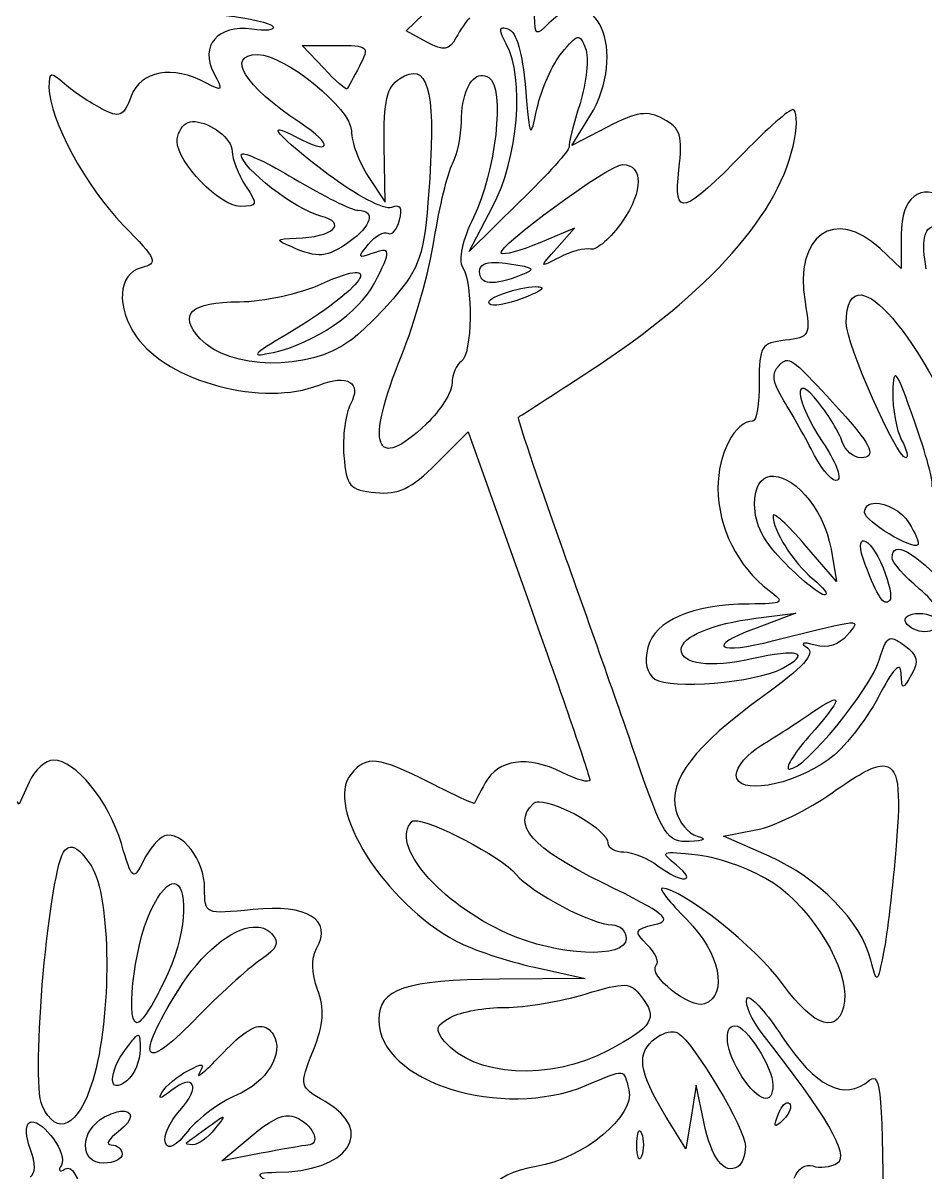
# Model space of a CAD drawing. Extents: x 11 to 129, y -2 to 168.
# Drawn here: x 42.69 to 68.75, y 101.49 to 134.7 of the extents above; entities that cross this region are included whole.
import ezdxf

# ---------------------------------------------------------------- set-up
doc = ezdxf.new("R2010")
doc.units = 0
doc.layers.get('0').update_dxf_attribs({"linetype": 'CONTINUOUS'})

msp = doc.modelspace()

# ---------------------------------------------------------------- linework, layer by layer
at = {"color": 7}
for points in [[(54.344866, 134.145954), (53.747348, 134.466211), (54.752215, 135.446824), (55.756528, 136.427986), (55.756528, 136.427986)], [(56.541458, 134.554406), (56.541458, 134.554406)], [(50.748737, 134.04839), (51.730453, 134.04839)], [(51.369406, 133.388035), (50.748737, 134.04839), (50.748737, 134.04839)], [(49.46606, 133.783807), (49.46606, 133.783807)], [(55.904805, 133.182431), (55.904805, 133.182431)], [(59.565424, 131.694149), (58.532999, 131.156162), (59.051692, 132.00724)], [(47.659174, 131.847937), (47.659174, 131.847937)], [(49.020126, 130.916937), (49.020126, 130.916937)], [(52.655391, 130.265952), (53.142665, 129.526769), (53.116206, 131.157816)], [(59.990965, 130.608807), (59.990965, 130.608807)], [(57.024324, 129.527323), (55.5625, 128.095265), (56.244905, 129.391173)], [(58.097539, 128.195036), (58.606862, 128.768297), (57.605854, 128.349925)], [(68.039257, 128.586397), (68.039257, 127.606338), (67.426857, 128.181255)], [(56.339715, 127.781623), (56.339715, 127.781623)], [(57.554041, 127.081579), (57.554041, 127.081579)], [(66.889424, 126.84125), (66.889424, 126.84125)], [(64.77, 124.950031), (64.77, 124.950031)], [(54.621024, 121.970713), (55.538246, 122.887935), (57.296073, 117.95125)], [(64.25241, 121.606358), (64.25241, 121.606358)], [(67.292911, 120.825285), (67.292911, 120.825285)], [(66.012991, 119.496307), (66.175049, 118.570265), (65.258927, 119.628598)], [(66.962184, 119.744905), (66.962184, 119.744905)], [(63.838997, 117.505316), (64.996548, 117.648081), (63.805923, 117.204905)], [(68.552438, 117.644223), (68.552438, 117.644223)], [(67.76365, 116.917171), (67.76365, 116.917171)], [(42.867461, 112.77534), (42.578074, 112.139236), (41.77385, 113.055355)], [(67.488043, 113.241667), (67.488043, 113.241667)], [(57.588215, 112.202626), (57.588215, 112.202626)], [(53.980512, 111.659678), (53.980512, 111.659678)], [(64.224848, 110.633868), (62.90634, 111.215399), (63.845062, 111.391787)], [(44.051471, 110.891286), (44.051471, 110.891286)], [(47.051736, 109.844527), (47.051736, 109.844527)], [(49.335972, 108.587757), (49.335972, 108.587757)], [(57.455923, 107.427999), (58.911132, 107.104987), (56.446098, 107.082937)], [(60.045535, 106.904897), (60.045535, 106.904897)], [(63.619614, 106.549362), (63.619614, 106.549362)], [(49.531654, 105.718681), (49.531654, 105.718681)], [(63.24644, 105.737973), (63.24644, 105.737973)], [(46.011592, 105.462917), (46.011592, 105.462917)], [(61.447274, 105.565442), (61.447274, 105.565442)], [(62.341345, 102.959848), (62.123063, 104.018182), (61.972582, 103.10151), (61.821548, 102.184841), (61.414753, 102.836926)], [(64.741338, 103.516024), (64.741338, 103.516024)], [(42.931402, 102.958745), (42.931402, 102.958745)], [(45.504475, 103.269632), (45.504475, 103.269632)], [(48.455682, 103.093794), (48.455682, 103.093794)], [(50.378871, 103.135687), (50.378871, 103.135687)], [(60.489812, 102.705188), (60.489812, 102.705188)], [(49.566932, 102.054753), (48.425365, 101.833714), (49.302348, 102.567935)]]:
    msp.add_lwpolyline(points, dxfattribs=at)
for points in [[(59.051692, 132.00724), (60.179478, 133.856888), (59.219801, 136.039369), (57.871541, 134.691106)], [(48.540568, 134.913246), (49.230413, 134.835491), (49.845296, 134.690124), (49.907032, 134.590234)], [(55.581242, 134.84214), (55.496045, 134.76938), (55.317449, 134.510983), (55.184367, 134.267773)], [(57.871541, 134.691106), (57.493566, 134.313131), (57.455923, 134.331721), (57.455923, 134.89671)], [(49.290772, 134.51582), (48.316704, 134.658783), (47.77764, 134.03521), (48.19716, 133.251332)], [(49.907032, 134.590234), (49.968762, 134.490367), (49.691544, 134.456997), (49.290772, 134.51582)], [(56.636268, 134.096345), (56.464431, 134.417424), (56.429594, 134.548228), (56.541458, 134.554406)], [(56.541458, 134.554406), (56.578746, 134.556463), (56.632083, 134.544491), (56.702412, 134.521332)], [(56.702412, 134.521332), (56.925983, 134.44772), (57.108169, 133.820219), (57.19134, 132.837369)], [(55.184367, 134.267773), (54.981811, 133.897599), (54.844947, 133.877801), (54.344866, 134.145954)], [(58.238099, 133.831211), (58.703312, 134.401461), (58.752684, 134.410732), (58.927119, 133.9624)], [(51.730453, 134.04839), (52.663657, 134.04839), (52.69688, 134.019115), (52.402382, 133.453076)], [(56.244905, 129.391173), (56.985273, 130.798319), (57.175589, 133.088617), (56.636268, 134.096345)], [(58.927119, 133.9624), (59.030452, 133.696812), (58.95846, 132.982437), (58.766716, 132.3749)], [(50.679835, 131.822032), (49.080666, 132.885369), (48.52473, 133.783807), (49.46606, 133.783807)], [(49.46606, 133.783807), (50.251162, 133.783807), (52.163935, 132.220885), (52.16591, 131.577842)], [(53.560486, 133.088174), (54.36432, 133.598878), (54.593515, 132.841579), (54.428099, 130.219097)], [(57.53089, 132.243711), (57.644513, 132.779031), (57.962515, 133.493406), (58.238099, 133.831211)], [(43.896029, 132.932729), (43.475701, 133.299372), (43.433244, 133.289963), (43.438521, 132.83241)], [(47.968408, 132.970214), (47.008356, 133.484016), (46.089847, 133.319162), (45.809848, 132.582708)], [(48.19716, 133.251332), (48.47417, 132.733728), (48.45464, 132.709988), (47.968408, 132.970214)], [(52.041338, 132.792721), (52.013115, 132.756916), (51.710641, 133.024809), (51.369406, 133.388035)], [(52.402382, 133.453076), (52.232029, 133.125656), (52.06956, 132.828527), (52.041338, 132.792721)], [(55.343117, 131.847937), (55.3473, 132.61699), (55.588862, 133.149419), (55.904805, 133.182431)], [(55.904805, 133.182431), (55.977714, 133.190048), (56.05414, 133.171091), (56.133007, 133.122348)], [(44.956566, 132.219457), (44.627769, 132.389533), (44.150692, 132.710595), (43.896029, 132.932729)], [(53.116206, 131.157816), (53.095364, 132.451602), (53.187242, 132.85104), (53.560486, 133.088174)], [(56.133007, 133.122348), (56.605825, 132.83013), (56.339859, 130.385783), (55.692588, 129.077531)], [(43.438521, 132.83241), (43.449085, 131.916176), (44.502781, 129.964064), (45.583297, 128.858699)], [(45.809848, 132.582708), (45.58315, 131.986443), (45.486918, 131.945123), (44.956566, 132.219457)], [(57.19134, 132.837369), (57.319943, 131.317579), (57.330518, 131.29967), (57.53089, 132.243711)], [(58.766716, 132.3749), (58.574965, 131.76736), (58.432821, 131.200333), (58.45142, 131.114823)], [(64.912765, 132.196307), (64.801177, 132.196307), (64.179077, 131.651324), (63.530316, 130.985285)], [(64.957966, 131.336409), (65.044712, 131.809352), (65.024347, 132.196307), (64.912765, 132.196307)], [(47.396245, 131.796124), (47.467094, 131.839911), (47.558102, 131.855159), (47.659174, 131.847937)], [(51.499493, 130.323277), (50.036349, 131.427971), (49.61275, 131.918408), (50.559118, 131.411926)], [(61.174974, 131.923454), (60.702884, 132.176108), (60.409946, 132.134336), (59.565424, 131.694149)], [(61.622009, 130.458876), (61.733611, 131.449027), (61.669337, 131.658879), (61.174974, 131.923454)], [(47.137173, 131.274673), (47.137173, 131.473202), (47.253734, 131.708042), (47.396245, 131.796124)], [(47.659174, 131.847937), (48.097158, 131.816644), (48.724673, 131.363644), (48.724673, 130.986939)], [(50.559118, 131.411926), (51.590916, 130.859725), (51.678758, 131.157819), (50.679835, 131.822032)], [(52.16591, 131.577842), (52.166867, 131.263009), (52.387235, 130.67264), (52.655391, 130.265952)], [(55.0857, 130.629753), (55.225061, 130.890151), (55.34086, 131.438187), (55.343117, 131.847937)], [(48.95839, 129.399439), (48.374991, 129.399439), (47.137173, 130.673822), (47.137173, 131.274673)], [(59.024131, 124.631427), (62.533217, 126.919361), (64.569919, 129.220759), (64.957966, 131.336409)], [(48.724673, 130.986939), (48.724673, 130.768657), (48.900351, 130.322247), (49.114936, 129.994753)], [(48.989257, 130.888825), (48.989257, 130.904849), (48.999772, 130.914072), (49.020126, 130.916937)], [(51.283416, 129.11832), (50.559668, 129.299973), (48.989257, 130.512035), (48.989257, 130.888825)], [(49.020126, 130.916937), (49.162603, 130.936977), (49.77846, 130.646255), (50.510612, 130.204766)], [(58.45142, 131.114823), (58.47001, 131.029315), (57.828098, 130.31494), (57.024324, 129.527323)], [(63.530316, 130.985285), (61.726513, 129.133448), (61.464455, 129.061097), (61.622009, 130.458876)], [(54.560391, 128.452451), (54.71007, 129.389392), (54.946338, 130.369352), (55.0857, 130.629753)], [(56.490746, 128.046206), (56.328282, 128.20867), (59.606623, 130.608807), (59.990965, 130.608807)], [(59.990965, 130.608807), (60.597229, 130.608807), (60.598993, 129.845929), (59.994823, 128.972248)], [(50.510612, 130.204766), (51.347359, 129.700206), (52.180795, 129.286706), (52.362695, 129.28644)], [(53.321811, 129.369123), (53.118317, 129.291038), (52.298177, 129.720264), (51.499493, 130.323277)], [(54.428099, 130.219097), (54.296491, 128.132538), (54.188659, 127.734308), (53.536785, 126.928894)], [(49.114936, 129.994753), (49.476163, 129.443452), (49.464493, 129.399439), (48.95839, 129.399439)], [(69.364931, 129.610005), (68.585438, 130.096808), (68.039257, 129.675114), (68.039257, 128.586397)], [(52.362695, 129.28644), (52.880607, 129.285376), (52.751166, 128.827129), (52.105278, 128.37473)], [(53.559383, 129.004218), (53.65253, 129.360397), (53.582051, 129.468987), (53.321811, 129.369123)], [(67.426857, 128.181255), (66.126764, 129.402631), (64.937361, 128.555888), (65.261132, 126.639506)], [(50.576757, 128.477809), (51.631833, 128.51393), (52.078517, 128.918764), (51.283416, 129.11832)], [(53.22259, 128.624432), (53.335078, 128.554909), (53.48655, 128.725701), (53.559383, 129.004218)], [(55.692588, 129.077531), (55.367657, 128.420786), (55.243047, 127.857611), (55.376188, 127.647677)], [(59.994823, 128.972248), (59.661275, 128.489913), (59.246135, 128.126374), (59.072639, 128.164717)], [(45.583297, 128.858699), (46.56488, 127.854543), (46.605074, 127.759155), (46.098686, 127.626731)], [(52.657045, 128.307482), (52.855436, 128.551407), (53.110105, 128.693951), (53.22259, 128.624432)], [(68.762451, 127.596415), (68.613711, 128.374089), (68.711617, 128.806603), (68.969159, 128.814048)], [(50.444465, 128.227557), (49.958662, 128.436314), (49.969502, 128.457009), (50.576757, 128.477809)], [(52.105278, 128.37473), (51.451527, 127.916821), (51.215939, 127.896044), (50.444465, 128.227557)], [(52.75957, 128.037387), (52.355197, 127.885842), (52.342023, 127.920155), (52.657045, 128.307482)], [(52.83178, 127.18135), (53.331412, 128.147532), (53.323213, 128.248624), (52.75957, 128.037387)], [(53.622773, 125.112089), (53.988578, 126.012341), (54.410714, 127.515507), (54.560391, 128.452451)], [(57.605854, 128.349925), (57.05534, 128.119909), (56.553495, 127.98346), (56.490746, 128.046206)], [(58.172505, 127.928246), (57.590044, 127.622709), (57.59008, 127.623621), (58.097539, 128.195036)], [(59.072639, 128.164717), (58.899143, 128.203063), (58.494033, 128.096907), (58.172505, 127.928246)], [(51.304362, 127.162058), (53.237542, 128.03956), (52.551034, 127.036861), (50.312173, 125.712911)], [(46.098686, 127.626731), (45.431146, 127.452168), (45.365633, 126.490614), (45.963637, 125.636844)], [(55.376188, 127.647677), (55.685453, 127.160034), (55.65777, 125.117118), (55.339257, 124.920265)], [(55.868423, 127.520347), (55.868423, 127.704469), (56.013494, 127.788306), (56.339715, 127.781623)], [(56.339715, 127.781623), (56.448455, 127.779396), (56.577512, 127.767297), (56.72777, 127.745242)], [(56.72777, 127.745242), (57.461585, 127.637543), (57.509907, 127.58904), (57.058498, 127.41286)], [(57.058498, 127.41286), (56.252827, 127.098417), (55.868423, 127.133107), (55.868423, 127.520347)], [(48.938547, 126.645568), (49.62118, 126.648763), (50.6859, 126.881328), (51.304362, 127.162058)], [(49.915298, 125.183745), (51.099195, 125.444349), (52.391093, 126.329155), (52.83178, 127.18135)], [(53.536785, 126.928894), (53.128884, 126.424921), (52.493649, 125.788104), (52.125674, 125.513372)], [(56.133007, 126.622968), (56.133007, 126.806384), (57.18052, 127.116642), (57.554041, 127.081579)], [(57.66759, 127.044097), (57.711399, 127.00101), (57.383976, 126.83893), (56.939987, 126.684154)], [(57.554041, 127.081579), (57.6074, 127.07657), (57.646762, 127.064584), (57.66759, 127.044097)], [(66.451757, 126.029311), (66.451548, 126.614411), (66.614119, 126.874061), (66.889424, 126.84125)], [(47.800285, 125.579519), (47.15212, 126.295731), (47.518461, 126.638936), (48.938547, 126.645568)], [(56.939987, 126.684154), (56.495995, 126.529378), (56.133007, 126.501979), (56.133007, 126.622968)], [(65.261132, 126.639506), (65.424981, 125.669695), (65.397123, 125.616377), (64.685664, 125.534869)], [(66.889424, 126.84125), (67.348261, 126.786564), (68.120556, 125.918366), (68.977425, 124.386137)], [(68.169344, 122.14214), (67.902489, 122.14214), (66.451974, 125.424943), (66.451757, 126.029311)], [(45.963637, 125.636844), (46.878099, 124.331267), (49.627852, 123.603453), (51.238215, 124.240617)], [(52.125674, 125.513372), (50.94971, 124.63539), (48.622653, 124.670809), (47.800285, 125.579519)], [(50.312173, 125.712911), (49.279133, 125.102019), (49.226603, 125.032143), (49.915298, 125.183745)], [(64.685664, 125.534869), (63.995958, 125.455849), (63.938215, 125.36216), (63.938215, 124.324401)], [(54.332739, 123.117791), (52.834771, 121.682645), (52.551807, 122.476427), (53.622773, 125.112089)], [(55.339257, 124.920265), (55.193737, 124.830326), (55.074673, 124.547658), (55.074673, 124.292431)], [(64.510928, 124.805062), (64.605312, 124.899443), (64.673147, 124.961884), (64.77, 124.950031)], [(64.77, 124.950031), (64.983075, 124.923951), (65.336801, 124.537275), (66.425851, 123.332765)], [(51.238215, 124.240617), (52.052641, 124.562856), (52.473499, 124.308088), (52.143863, 123.692158)], [(56.989596, 123.31623), (57.027626, 123.334842), (57.94325, 123.92669), (59.024131, 124.631427)], [(64.65259, 123.786415), (64.322827, 124.322335), (64.28679, 124.580927), (64.510928, 124.805062)], [(65.65966, 123.72964), (64.878345, 124.725588), (64.976954, 123.762705), (65.77707, 122.583662)], [(68.42125, 123.200473), (67.890847, 124.707306), (67.81316, 124.811384), (67.795069, 124.042729)], [(55.074673, 124.292431), (55.074673, 124.037203), (54.740883, 123.508818), (54.332739, 123.117791)], [(63.938215, 124.324401), (63.938215, 123.705747), (63.857265, 123.199734), (63.758521, 123.199923)], [(67.795069, 124.042729), (67.783707, 123.560219), (67.89799, 122.935142), (68.048629, 122.653668)], [(52.143863, 123.692158), (51.992589, 123.409504), (51.905589, 122.736805), (51.950386, 122.197261)], [(65.537292, 122.210491), (65.293587, 122.682152), (64.895668, 123.391377), (64.65259, 123.786415)], [(66.332695, 122.605159), (66.247724, 122.85982), (65.945063, 123.365839), (65.65966, 123.72964)], [(58.233138, 119.603243), (57.511194, 121.626757), (56.951567, 123.297603), (56.989596, 123.31623)], [(66.425851, 123.332765), (67.182275, 122.496151), (67.317716, 122.14214), (66.881705, 122.14214)], [(63.758521, 123.199923), (63.238264, 123.200914), (62.74755, 122.259773), (62.749244, 121.263503)], [(68.927266, 121.303189), (68.981924, 121.400677), (68.754199, 122.254589), (68.42125, 123.200473)], [(65.77707, 122.583662), (66.133678, 122.058173), (66.325513, 121.566226), (66.203158, 121.490605)], [(66.881705, 122.14214), (66.664642, 122.14214), (66.41767, 122.350496), (66.332695, 122.605159)], [(68.048629, 122.653668), (68.199271, 122.372193), (68.253404, 122.14214), (68.169344, 122.14214)], [(51.950386, 122.197261), (52.024026, 121.310321), (52.112226, 121.208425), (52.868158, 121.135069)], [(52.868158, 121.135069), (53.529021, 121.070937), (53.896079, 121.245768), (54.621024, 121.970713)], [(66.203158, 121.490605), (66.080807, 121.414986), (65.780996, 121.738833), (65.537292, 122.210491)], [(63.805923, 120.792765), (63.805923, 121.314453), (63.989723, 121.56501), (64.25241, 121.606358)], [(64.25241, 121.606358), (64.830317, 121.697327), (65.78961, 120.775219), (66.012991, 119.496307)], [(62.749244, 121.263503), (62.751036, 120.127474), (63.31493, 118.997736), (64.223745, 118.31009)], [(64.705507, 119.072973), (64.069369, 119.709111), (63.805923, 120.212756), (63.805923, 120.792765)], [(65.258927, 119.628598), (64.75511, 120.210682), (64.340926, 120.589562), (64.338951, 120.470854)], [(66.980923, 120.562909), (66.980923, 120.74175), (67.111251, 120.823061), (67.292911, 120.825285)], [(68.520468, 119.625841), (68.36016, 119.467904), (66.980923, 120.307419), (66.980923, 120.562909)], [(67.292911, 120.825285), (67.595685, 120.828994), (68.040656, 120.613201), (68.258642, 120.264149)], [(64.338951, 120.470854), (64.331274, 120.050021), (64.933963, 119.093234), (65.490437, 118.642474)], [(68.258642, 120.264149), (68.449252, 119.958934), (68.566933, 119.671617), (68.520468, 119.625841)], [(60.386186, 113.477034), (59.924072, 114.823105), (58.955085, 117.579724), (58.233138, 119.603243)], [(66.995257, 119.061397), (66.809665, 119.549539), (66.837159, 119.769673), (66.962184, 119.744905)], [(66.962184, 119.744905), (67.087208, 119.720137), (67.309721, 119.450595), (67.513398, 118.958871)], [(67.774673, 119.255424), (67.774673, 119.788443), (68.41884, 119.437229), (69.389185, 118.375687)], [(68.568423, 118.346471), (68.131862, 118.713817), (67.774673, 119.122842), (67.774673, 119.255424)], [(65.829987, 118.179452), (65.706295, 118.176215), (65.200276, 118.578204), (64.705507, 119.072973)], [(67.704118, 118.01519), (67.536176, 117.847251), (67.355333, 118.114318), (66.995257, 119.061397)], [(67.513398, 118.958871), (67.696156, 118.517642), (67.781892, 118.092968), (67.704118, 118.01519)], [(65.490437, 118.642474), (65.800828, 118.391048), (65.953682, 118.182669), (65.829987, 118.179452)], [(64.223745, 118.31009), (64.694737, 117.953717), (64.652708, 117.924893), (63.646623, 117.917076)], [(69.362173, 117.264437), (69.362173, 117.492111), (69.004984, 117.979128), (68.568423, 118.346471)], [(57.296073, 117.95125), (58.262698, 115.23586), (59.051207, 112.93396), (59.048385, 112.835972)], [(63.646623, 117.917076), (62.010502, 117.90439), (60.91971, 117.435924), (60.725733, 116.663061)], [(68.171548, 117.37964), (68.081612, 117.525162), (68.252808, 117.644223), (68.552438, 117.644223)], [(68.552438, 117.644223), (68.852068, 117.644223), (69.09759, 117.525162), (69.09759, 117.37964)], [(61.689257, 116.604632), (61.689257, 116.971936), (62.596855, 117.352264), (63.838997, 117.505316)], [(64.363755, 116.858742), (66.975166, 117.51632), (66.885586, 117.509519), (66.480422, 117.019146)], [(68.71615, 117.115057), (68.506456, 117.115057), (68.261487, 117.234121), (68.171548, 117.37964)], [(69.09759, 117.37964), (69.09759, 117.234121), (68.925844, 117.115057), (68.71615, 117.115057)], [(63.805923, 117.204905), (62.376081, 116.673029), (62.736843, 116.449071), (64.363755, 116.858742)], [(66.480422, 117.019146), (66.247772, 116.737542), (65.907045, 116.63141), (65.55438, 116.729758)], [(67.403156, 116.295952), (67.537945, 116.73923), (67.616493, 116.922042), (67.76365, 116.917171)], [(67.76365, 116.917171), (67.851946, 116.914247), (67.964552, 116.84368), (68.129105, 116.721489)], [(60.725733, 116.663061), (60.618534, 116.235946), (60.689843, 115.910908), (60.925826, 115.750247)], [(63.724344, 116.332881), (62.518705, 116.062692), (61.689257, 116.173154), (61.689257, 116.604632)], [(64.599673, 116.056723), (65.461786, 116.518111), (65.083701, 116.637522), (63.724344, 116.332881)], [(65.330586, 116.651484), (65.570171, 116.48407), (65.206256, 116.086122), (64.045152, 115.245334)], [(65.55438, 116.729758), (65.189636, 116.831474), (65.112113, 116.804146), (65.330586, 116.651484)], [(68.129105, 116.721489), (68.510221, 116.438485), (68.555348, 116.255092), (68.335813, 115.877577)], [(64.814097, 113.146307), (65.254592, 113.146307), (67.144448, 115.445136), (67.403156, 116.295952)], [(68.034848, 115.924432), (68.021152, 116.280362), (67.804058, 116.049577), (67.371736, 115.219426)], [(60.925826, 115.750247), (61.382518, 115.439325), (63.827214, 115.643316), (64.599673, 116.056723)], [(68.335813, 115.877577), (68.070434, 115.421227), (68.054124, 115.423879), (68.034848, 115.924432)], [(64.045152, 115.245334), (62.067855, 113.813517), (61.313856, 112.82936), (61.53106, 111.963951)], [(65.45957, 114.779558), (66.404902, 115.428082), (66.378909, 115.23551), (65.365864, 114.081718)], [(67.371736, 115.219426), (67.01823, 114.54062), (66.37011, 113.729335), (65.931409, 113.416952)], [(64.004362, 113.839735), (64.404542, 114.082232), (65.059388, 114.50502), (65.45957, 114.779558)], [(65.365864, 114.081718), (64.914227, 113.567329), (64.665868, 113.146307), (64.814097, 113.146307)], [(63.276757, 112.973225), (63.276757, 113.207193), (63.60418, 113.597238), (64.004362, 113.839735)], [(43.572464, 113.41089), (43.344115, 113.41089), (43.026748, 113.124965), (42.867461, 112.77534)], [(45.527076, 111.000424), (45.156659, 112.236764), (44.204701, 113.41089), (43.572464, 113.41089)], [(54.421484, 112.758251), (52.917065, 113.519884), (52.611745, 113.55357), (52.157091, 113.005746)], [(58.251327, 113.0526), (57.255466, 113.549402), (56.40475, 113.433609), (56.027726, 112.749432)], [(61.920769, 111.060507), (61.275378, 111.031982), (61.167047, 111.202495), (60.386186, 113.477034)], [(65.931409, 113.416952), (64.857452, 112.652226), (63.276757, 112.388094), (63.276757, 112.973225)], [(67.488043, 113.241667), (67.98376, 113.266844), (68.028174, 112.571736), (67.893187, 110.929318)], [(52.157091, 113.005746), (51.37229, 112.060121), (53.12349, 109.286144), (55.206965, 108.174344)], [(59.048385, 112.835972), (59.045627, 112.737985), (58.687039, 112.835238), (58.251327, 113.0526)], [(66.04937, 112.46776), (66.730809, 112.952248), (67.190612, 113.226562), (67.488043, 113.241667)], [(55.722904, 112.162937), (55.715764, 112.131546), (55.130232, 112.399437), (54.421484, 112.758251)], [(56.027726, 112.749432), (55.867342, 112.45839), (55.730044, 112.194332), (55.722904, 112.162937)], [(63.845062, 111.391787), (64.361221, 111.488621), (65.353173, 111.972784), (66.04937, 112.46776)], [(59.441952, 109.85555), (57.367543, 110.877432), (56.79103, 111.528914), (57.411826, 112.149709)], [(57.411826, 112.149709), (57.448357, 112.18624), (57.509153, 112.202522), (57.588215, 112.202626)], [(57.588215, 112.202626), (58.141661, 112.203351), (59.57259, 111.398953), (59.57259, 111.008143)], [(61.53106, 111.963951), (61.618168, 111.616891), (61.897717, 111.278622), (62.152279, 111.212091)], [(56.662173, 108.404753), (54.692319, 109.295396), (53.260436, 110.979286), (53.916021, 111.634874)], [(53.916021, 111.634874), (53.929489, 111.648342), (53.951516, 111.656645), (53.980512, 111.659678)], [(53.980512, 111.659678), (54.41545, 111.705173), (56.488087, 110.631938), (56.925656, 110.104702)], [(47.930923, 109.706723), (47.930923, 110.515578), (47.269259, 111.381371), (46.775576, 111.218706)], [(46.167034, 110.506535), (45.868994, 109.91377), (45.847579, 109.930675), (45.527076, 111.000424)], [(46.775576, 111.218706), (46.610566, 111.164339), (46.33667, 110.843915), (46.167034, 110.506535)], [(59.57259, 111.008143), (59.57259, 110.874491), (59.780952, 110.761416), (60.035612, 110.756787)], [(62.152279, 111.212091), (62.450802, 111.134071), (62.368667, 111.08029), (61.920769, 111.060507)], [(67.893187, 110.929318), (67.79606, 109.74755), (67.632594, 108.363964), (67.530486, 107.85464)], [(43.241186, 103.433894), (42.899624, 104.18355), (43.449452, 110.358166), (43.897683, 110.806397)], [(43.897683, 110.806397), (43.946747, 110.855464), (43.997612, 110.884056), (44.051471, 110.891286)], [(44.051471, 110.891286), (44.213055, 110.912975), (44.40231, 110.743088), (44.652297, 110.361566)], [(60.035612, 110.756787), (60.290275, 110.752156), (60.729893, 110.573563), (61.012366, 110.359912)], [(61.541533, 110.38582), (61.060031, 110.774562), (61.099057, 110.792466), (62.171021, 110.673004)], [(62.171021, 110.673004), (62.799889, 110.60292), (63.780069, 110.237479), (64.348871, 109.861062)], [(67.162827, 107.635808), (66.873907, 108.758177), (65.654242, 110.003037), (64.224848, 110.633868)], [(44.652297, 110.361566), (45.234473, 109.473049), (45.261324, 105.986859), (44.700252, 104.152127)], [(61.012366, 110.359912), (61.703718, 109.837006), (62.191742, 109.860876), (61.541533, 110.38582)], [(56.925656, 110.104702), (57.363958, 109.576579), (59.12881, 108.64839), (59.694408, 108.64839)], [(46.368231, 109.047469), (46.64513, 109.625201), (46.882377, 109.857605), (47.051736, 109.844527)], [(47.051736, 109.844527), (47.424326, 109.815757), (47.467221, 108.599834), (46.876451, 107.264287)], [(49.328256, 109.095424), (47.934318, 108.951553), (47.930923, 108.952679), (47.930923, 109.706723)], [(60.920314, 108.658863), (61.465765, 108.791474), (61.254428, 108.962701), (59.441952, 109.85555)], [(61.134735, 109.706723), (61.032255, 109.706723), (61.353234, 109.301912), (61.848007, 108.80714)], [(64.613454, 106.948992), (63.854228, 108.006193), (61.709097, 109.706723), (61.134735, 109.706723)], [(64.348871, 109.861062), (65.474712, 109.116018), (66.531329, 107.358485), (66.401047, 106.447937)], [(46.033642, 105.842703), (45.622362, 105.58852), (45.876458, 108.021425), (46.368231, 109.047469)], [(51.162701, 107.965985), (51.632279, 108.805077), (50.897877, 109.257423), (49.328256, 109.095424)], [(49.335972, 108.587757), (49.544331, 108.601202), (49.725289, 108.541662), (49.863485, 108.399241)], [(59.694408, 108.64839), (59.918487, 108.64839), (60.101757, 108.469797), (60.101757, 108.251515)], [(60.709198, 108.078434), (60.318277, 108.469357), (60.335496, 108.516682), (60.920314, 108.658863)], [(61.848007, 108.80714), (62.799414, 107.855732), (63.058122, 106.634184), (62.364496, 106.368012)], [(47.163632, 106.757721), (47.842421, 107.849667), (48.710898, 108.547414), (49.335972, 108.587757)], [(49.863485, 108.399241), (50.110051, 108.145131), (50.038025, 107.976461), (49.533858, 107.63305)], [(60.101757, 108.251515), (60.101757, 107.661546), (58.109471, 107.750376), (56.662173, 108.404753)], [(51.191363, 106.78473), (51.013981, 107.254664), (51.003429, 107.681381), (51.162701, 107.965985)], [(55.206965, 108.174344), (55.643526, 107.941381), (56.655558, 107.605474), (57.455923, 107.427999)], [(60.968269, 107.486427), (61.059893, 107.578048), (60.943213, 107.844421), (60.709198, 108.078434)], [(49.533858, 107.63305), (49.17847, 107.390983), (48.315268, 106.602917), (47.61563, 105.881842)], [(67.530486, 107.85464), (67.347002, 106.939399), (67.342755, 106.936842), (67.162827, 107.635808)], [(62.364496, 106.368012), (61.949079, 106.208604), (60.694993, 107.213152), (60.968269, 107.486427)], [(46.876451, 107.264287), (46.574795, 106.582348), (46.195581, 105.942788), (46.033642, 105.842703)], [(56.446098, 107.082937), (53.709008, 107.058313), (52.958007, 106.805301), (52.958007, 105.907197)], [(66.401047, 106.447937), (66.258937, 105.454735), (65.542225, 105.6557), (64.613454, 106.948992)], [(47.61563, 105.881842), (46.12973, 104.350408), (45.91996, 104.757073), (47.163632, 106.757721)], [(51.06293, 105.015329), (51.372254, 105.802794), (51.402937, 106.224205), (51.191363, 106.78473)], [(56.602644, 106.26714), (57.171167, 106.26714), (58.211816, 106.440264), (58.914992, 106.651888)], [(58.914992, 106.651888), (59.498744, 106.827571), (59.825374, 106.913883), (60.045535, 106.904897)], [(60.045535, 106.904897), (60.265697, 106.895908), (60.379367, 106.791627), (60.535563, 106.585743)], [(60.535563, 106.585743), (61.021699, 105.944958), (60.876648, 105.708343), (59.578655, 105.021944)], [(64.027513, 105.511975), (63.725603, 105.897076), (63.524621, 106.349261), (63.580478, 106.516842)], [(63.580478, 106.516842), (63.587461, 106.537788), (63.600686, 106.548329), (63.619614, 106.549362)], [(63.619614, 106.549362), (63.752115, 106.556593), (64.159909, 106.094513), (64.603534, 105.419923)], [(54.849779, 105.293143), (54.567193, 105.633639), (54.598618, 105.74762), (55.039949, 105.983814)], [(55.039949, 105.983814), (55.330821, 106.139485), (56.034122, 106.26714), (56.602644, 106.26714)], [(48.38623, 104.878076), (48.91506, 105.435868), (49.27055, 105.705746), (49.531654, 105.718681)], [(49.531654, 105.718681), (49.688315, 105.726442), (49.81082, 105.642023), (49.916402, 105.471186)], [(52.958007, 105.907197), (52.958007, 104.113937), (56.505328, 102.995829), (58.951924, 104.018182)], [(63.439367, 104.273395), (62.973726, 104.984053), (62.874525, 105.737973), (63.24644, 105.737973)], [(63.24644, 105.737973), (63.565605, 105.737973), (64.33509, 104.528976), (64.33509, 104.027551)], [(45.673699, 105.09195), (45.86412, 105.343706), (45.961009, 105.469205), (46.011592, 105.462917)], [(46.011592, 105.462917), (46.062175, 105.456629), (46.066453, 105.318828), (46.070574, 105.042891)], [(49.916402, 105.471186), (50.239298, 104.948728), (49.71866, 104.096459), (48.855864, 103.735959)], [(59.578655, 105.021944), (57.901834, 104.135219), (55.706143, 104.261288), (54.849779, 105.293143)], [(61.414753, 102.836926), (60.497525, 104.308108), (60.370331, 104.866144), (60.852513, 105.302513)], [(60.852513, 105.302513), (61.038887, 105.471239), (61.273876, 105.569526), (61.447274, 105.565442)], [(61.447274, 105.565442), (61.505073, 105.564082), (61.556008, 105.551752), (61.596103, 105.526307)], [(61.596103, 105.526307), (62.074047, 105.222997), (63.54134, 102.760628), (63.54134, 102.262009)], [(66.200404, 101.777492), (66.554423, 101.996285), (65.892547, 103.133017), (64.027513, 105.511975)], [(64.603534, 105.419923), (65.558983, 103.967026), (66.391996, 103.552148), (67.127549, 104.1626)], [(45.681965, 104.150473), (45.140251, 103.70089), (45.134338, 104.378853), (45.673699, 105.09195)], [(46.070574, 105.042891), (46.075199, 104.73329), (45.900247, 104.331632), (45.681965, 104.150473)], [(51.410746, 103.549097), (50.658494, 103.980832), (50.657667, 103.983635), (51.06293, 105.015329)], [(47.448061, 104.439861), (47.887636, 104.675116), (47.953106, 104.662695), (47.782647, 104.375368)], [(47.782647, 104.375368), (47.666123, 104.178949), (47.937838, 104.405131), (48.38623, 104.878076)], [(46.70392, 103.818092), (46.812716, 103.999208), (47.147562, 104.27904), (47.448061, 104.439861)], [(47.215998, 103.289475), (47.836963, 103.972044), (47.640093, 104.408884), (46.960234, 103.857227)], [(58.951924, 104.018182), (60.119254, 104.505924), (60.013446, 104.516764), (60.177274, 103.890298)], [(67.127549, 104.1626), (67.458652, 104.437392), (67.510265, 103.79342), (67.513398, 99.354349)], [(44.700252, 104.152127), (44.289379, 102.808543), (43.666026, 102.501477), (43.241186, 103.433894)], [(64.33509, 104.027551), (64.33509, 103.422594), (63.922729, 103.535689), (63.439367, 104.273395)], [(46.960234, 103.857227), (46.66348, 103.616435), (46.574634, 103.602872), (46.70392, 103.818092)], [(48.855864, 103.735959), (48.374006, 103.534628), (47.741092, 103.066788), (47.449715, 102.696368)], [(60.177274, 103.890298), (60.373356, 103.140476), (58.86592, 101.893384), (57.50002, 101.674964)], [(45.504475, 103.269632), (45.870154, 103.315651), (45.922636, 103.032337), (45.432266, 102.673768)], [(46.797626, 102.359023), (46.730277, 102.543881), (46.918651, 102.962628), (47.215998, 103.289475)], [(49.988061, 101.50464), (52.06998, 101.50464), (52.898582, 102.695197), (51.410746, 103.549097)], [(64.48447, 103.169861), (64.558991, 103.365562), (64.660704, 103.496861), (64.741338, 103.516024)], [(64.812994, 103.496181), (64.894457, 103.414717), (64.813019, 103.201061), (64.632197, 103.021584)], [(64.741338, 103.516024), (64.768214, 103.522413), (64.792629, 103.516546), (64.812994, 103.496181)], [(42.866358, 102.936698), (42.886015, 102.948844), (42.908149, 102.956061), (42.931402, 102.958745)], [(42.931402, 102.958745), (43.28018, 102.999007), (43.991036, 102.030016), (43.796811, 101.715756)], [(45.020507, 101.769223), (44.304788, 101.769223), (44.320824, 102.717713), (45.043107, 103.104267)], [(45.043107, 103.104267), (45.226089, 103.202195), (45.382581, 103.254291), (45.504475, 103.269632)], [(48.063215, 102.836376), (48.307955, 103.015898), (48.433369, 103.103855), (48.455682, 103.093794)], [(48.455682, 103.093794), (48.477994, 103.083733), (48.397075, 102.975557), (48.229131, 102.761409)], [(49.302348, 102.567935), (49.798232, 102.982852), (50.107796, 103.154364), (50.378871, 103.135687)], [(50.378871, 103.135687), (50.46923, 103.129458), (50.555666, 103.101662), (50.642904, 103.055208)], [(50.642904, 103.055208), (51.107306, 102.807925), (51.279338, 102.308403), (50.907487, 102.286813)], [(63.330226, 101.670005), (62.929081, 101.422081), (62.558524, 101.905452), (62.341345, 102.959848)], [(64.632197, 103.021584), (64.37089, 102.762222), (64.340887, 102.792776), (64.48447, 103.169861)], [(42.90384, 102.166098), (42.76944, 102.519599), (42.752357, 102.866244), (42.866358, 102.936698)], [(45.432266, 102.673768), (45.150018, 102.467385), (45.061045, 102.29839), (45.23438, 102.29839)], [(47.449715, 102.696368), (47.098306, 102.249622), (46.878858, 102.136078), (46.797626, 102.359023)], [(47.423807, 102.373354), (47.484442, 102.414533), (47.772173, 102.622892), (48.063215, 102.836376)], [(48.229131, 102.761409), (48.02941, 102.506746), (47.741676, 102.29839), (47.589722, 102.29839)], [(60.408233, 102.29839), (60.408233, 102.57124), (60.441959, 102.723013), (60.489812, 102.705188)], [(60.489812, 102.705188), (60.505766, 102.699244), (60.523278, 102.674595), (60.541628, 102.629118)], [(60.541628, 102.629118), (60.615026, 102.447214), (60.615026, 102.14956), (60.541628, 101.967659)], [(45.23438, 102.29839), (45.407713, 102.29839), (45.549673, 102.179329), (45.549673, 102.033807)], [(47.589722, 102.29839), (47.437762, 102.29839), (47.363174, 102.332178), (47.423807, 102.373354)], [(60.541628, 101.967659), (60.468231, 101.785756), (60.408233, 101.934589), (60.408233, 102.29839)], [(42.893369, 101.366286), (43.052633, 101.46472), (43.056785, 101.763822), (42.90384, 102.166098)], [(45.549673, 102.033807), (45.549673, 101.888287), (45.311548, 101.769223), (45.020507, 101.769223)], [(50.907487, 102.286813), (50.798349, 102.280477), (50.194969, 102.176148), (49.566932, 102.054753)], [(63.54134, 102.262009), (63.54134, 102.008045), (63.446316, 101.741752), (63.330226, 101.670005)], [(43.796811, 101.715756), (43.690255, 101.543347), (43.735794, 101.497122), (43.907603, 101.603308)], [(43.907603, 101.603308), (44.318637, 101.857342), (44.635437, 100.012754), (44.25873, 99.55885)], [(57.50002, 101.674964), (54.783081, 101.240511), (55.954958, 98.594223), (58.86428, 98.594223)], [(64.949146, 101.333763), (65.050495, 101.603525), (65.291609, 101.763141), (65.485478, 101.688745)], [(65.485478, 101.688745), (65.679348, 101.614354), (66.001305, 101.654441), (66.200404, 101.777492)], [(50.788423, 100.695455), (49.323543, 101.427466), (49.247199, 101.50464), (49.988061, 101.50464)]]:
    msp.add_open_spline(points, degree=3, dxfattribs=at)

doc.saveas('drawing.dxf')
